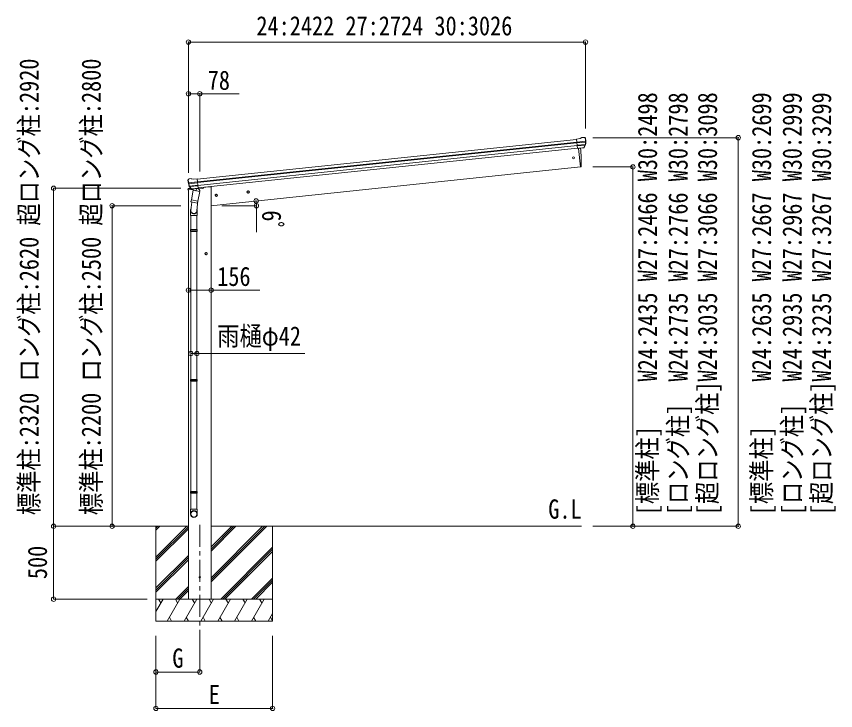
# Model space of a CAD drawing. Units: millimetres, scale not verified. Extents: x -23110 to 2444, y -5820 to 5820.
# Drawn here: x -23110 to -17492, y -4136 to 628 of the extents above; entities that cross this region are included whole.
import ezdxf
from ezdxf.enums import TextEntityAlignment as Align

# ---------------------------------------------------------------- set-up
doc = ezdxf.new("R2010")
doc.units = ezdxf.units.MM
doc.header["$LTSCALE"] = 30
doc.header["$PDMODE"] = 32
doc.header["$PDSIZE"] = 30
doc.linetypes.add('CHAIN1', pattern=[8, 5, -1, 1, -1])
for name, color, linetype, lineweight in [('0-0_0', 7, 'Continuous', 9), ('0-1_本体', 5, 'CHAIN1', 9), ('0-3_ELV2', 4, 'Continuous', 9), ('0-6_OTH_LINE', 6, 'Continuous', 9), ('0-9_OUTLINE', 7, 'Continuous', 9)]:
    doc.layers.add(name, color=color, linetype=linetype, lineweight=lineweight)
doc.layers.add('0-7_SHAPE', color=7, linetype='Continuous')
doc.styles.add('ＭＳ ゴシック', font='')
doc.styles.get('ＭＳ ゴシック').set_extended_font_data('MS Gothic')

msp = doc.modelspace()

# ---------------------------------------------------------------- linework, layer by layer
at = {"layer": '0-0_0'}
for p, q in [((-22382.05, -2871.4), (-21930.91, -2871.4)), ((-22153.16, -3082.63), (-21941.93, -2871.4)), ((-22153.16, -2898.78), (-22125.78, -2871.4)), ((-22153.16, -2884.64), (-22139.92, -2871.4)), ((-22153.16, -3096.77), (-21930.91, -2874.52)), ((-22153.16, -3110.91), (-21930.91, -2888.67)), ((-21775.41, -2871.4), (-19235.46, -2871.4)), ((-21775.41, -3253.66), (-21393.15, -2871.4)), ((-21775.41, -3225.38), (-21421.43, -2871.4)), ((-21775.41, -3239.52), (-21407.29, -2871.4)), ((-21775.41, -3041.53), (-21605.28, -2871.4)), ((-21775.41, -3027.39), (-21619.42, -2871.4)), ((-21775.41, -3013.25), (-21633.56, -2871.4)), ((-21353.16, -2871.4), (-21353.16, -3521.4)), ((-21709.3, -3371.4), (-21353.16, -3015.26)), ((-21695.16, -3371.4), (-21353.16, -3029.4)), ((-22153.16, -3294.76), (-21930.91, -3072.51)), ((-22153.16, -3308.9), (-21930.91, -3086.65)), ((-21681.02, -3371.4), (-21353.16, -3043.55)), ((-22153.16, -3323.05), (-21930.91, -3100.8)), ((-21497.17, -3371.4), (-21353.16, -3227.39)), ((-21483.03, -3371.4), (-21353.16, -3241.54)), ((-21468.88, -3371.4), (-21353.16, -3255.68)), ((-22017.67, -3371.4), (-21930.91, -3284.64)), ((-22003.53, -3371.4), (-21930.91, -3298.79)), ((-21989.38, -3371.4), (-21930.91, -3312.93)), ((-21353.16, -3371.4), (-22153.16, -3371.4)), ((-22153.16, -3455.23), (-22104.76, -3371.4)), ((-22119.76, -3397.38), (-22134.76, -3371.4)), ((-22075.89, -3521.4), (-21989.29, -3371.4)), ((-22004.29, -3397.38), (-22019.29, -3371.4)), ((-21960.42, -3521.4), (-21873.82, -3371.4)), ((-21888.82, -3397.38), (-21903.82, -3371.4)), ((-21844.95, -3521.4), (-21758.35, -3371.4)), ((-21773.35, -3397.38), (-21788.35, -3371.4)), ((-21729.48, -3521.4), (-21642.88, -3371.4)), ((-21657.88, -3397.38), (-21672.88, -3371.4)), ((-21614.01, -3521.4), (-21527.41, -3371.4)), ((-21557.41, -3371.4), (-21542.41, -3397.38)), ((-21498.54, -3521.4), (-21411.94, -3371.4)), ((-21426.94, -3397.38), (-21441.94, -3371.4)), ((-21383.07, -3521.4), (-21353.16, -3469.59)), ((-22060.89, -3495.42), (-22045.9, -3521.4)), ((-21945.42, -3495.42), (-21930.42, -3521.4)), ((-21829.95, -3495.42), (-21814.95, -3521.4)), ((-21714.48, -3495.42), (-21699.48, -3521.4)), ((-21599.01, -3495.42), (-21584.02, -3521.4)), ((-21483.54, -3495.42), (-21468.54, -3521.4)), ((-21368.07, -3495.42), (-21353.16, -3521.25))]:
    msp.add_line(p, q, dxfattribs=at)
msp.add_lwpolyline([(-22153.16, -2871.4), (-22153.16, -3521.4), (-21353.16, -3521.4)], dxfattribs=at)
at = {"layer": '0-1_本体'}
msp.add_line((-21853.16, -2862.41), (-21853.16, -3621.62), dxfattribs=at)
at = {"layer": '0-3_ELV2'}
for p, q in [((-21871, -489.4), (-19269.25, -215.94)), ((-19242.94, -211.16), (-19269.46, -213.95)), ((-19262.68, -278.5), (-19269.46, -213.95)), ((-19242.94, -211.16), (-19231.34, -204.19)), ((-19230.11, -203.78), (-19216.62, -202.37)), ((-19212.96, -203.45), (-19212.96, -203.45)), ((-19212.96, -203.45), (-19207.78, -207.65)), ((-19206.39, -211.35), (-19206.7, -209.5)), ((-21869.02, -508.29), (-19267.27, -234.84)), ((-21868.59, -512.47), (-19266.83, -239.02)), ((-21866.49, -532.33), (-19264.74, -258.88)), ((-19262.98, -275.61), (-21864.73, -549.07)), ((-19267.3, -234.48), (-19207.56, -228.2)), ((-19207.09, -234.07), (-19266.69, -240.34)), ((-19207.92, -250.83), (-19264.96, -256.82)), ((-19209.31, -255.49), (-19264.49, -261.29)), ((-19219.32, -273.72), (-19262.7, -278.28)), ((-19262.68, -278.5), (-19252.73, -277.46)), ((-19255.79, -277.78), (-19242.41, -405.17)), ((-19252.73, -277.46), (-19252.46, -277.52)), ((-19252.46, -277.52), (-19227.13, -274.86)), ((-19227.13, -274.86), (-19226.87, -274.74)), ((-19226.87, -274.74), (-19219.18, -273.93)), ((-19217.87, -272.07), (-19208.42, -253.76)), ((-19216.82, -272.49), (-19206.7, -254.23)), ((-19242.41, -405.17), (-21775.91, -671.45)), ((-19242.41, -405.17), (-19240.35, -404.88)), ((-21933.45, -497.97), (-21933.53, -496.1)), ((-21932.16, -493.2), (-21932.86, -494.07)), ((-21928.66, -488.89), (-21932.16, -493.2)), ((-21928.66, -488.89), (-21928.66, -488.88)), ((-21925.3, -487.06), (-21925.3, -487.06)), ((-21897.73, -490.19), (-21871.21, -487.41)), ((-21864.43, -551.96), (-21871.21, -487.41)), ((-21933.16, -556.56), (-21934.06, -563.39)), ((-21934.06, -563.39), (-21900.33, -559.85)), ((-21913.65, -552.2), (-21930.5, -553.97)), ((-21869.05, -507.94), (-21928.79, -514.22)), ((-21928.04, -520.06), (-21868.44, -513.79)), ((-21910.53, -555.61), (-21924.23, -539.86)), ((-21923.74, -536.27), (-21866.7, -530.28)), ((-21909.59, -554.98), (-21922.64, -539.04)), ((-21921.41, -540.54), (-21866.24, -534.74)), ((-21900.23, -555.72), (-21907.92, -556.53)), ((-21907.83, -556.29), (-21864.45, -551.73)), ((-21907.08, -556.53), (-21905.51, -556.37)), ((-21905.51, -556.37), (-21867.97, -552.42)), ((-21899.96, -555.79), (-21900.23, -555.72)), ((-21874.62, -553.12), (-21899.96, -555.79)), ((-21874.37, -553.01), (-21874.62, -553.12)), ((-21864.43, -551.96), (-21874.37, -553.01)), ((-21867.97, -552.42), (-21866.41, -552.26)), ((-21860.31, -555.64), (-21831.04, -552.57)), ((-21826.18, -545.02), (-21826.61, -548.25)), ((-21775.41, -3371.4), (-21775.41, -542.4)), ((-21930.91, -3371.4), (-21930.91, -563.06)), ((-21739.98, -592.76), (-21746.05, -597.17)), ((-21746.05, -597.17), (-21745.27, -604.64)), ((-21745.27, -604.64), (-21738.41, -607.69)), ((-21733.12, -595.81), (-21739.98, -592.76)), ((-21521.18, -569.77), (-21527.26, -574.18)), ((-21527.26, -574.18), (-21526.47, -581.64)), ((-21526.47, -581.64), (-21519.61, -584.69)), ((-21514.33, -572.82), (-21521.18, -569.77)), ((-21809.41, -993.45), (-21815.91, -997.2)), ((-21815.91, -997.2), (-21815.91, -1004.71)), ((-21815.91, -1004.71), (-21809.41, -1008.46)), ((-21802.91, -997.2), (-21809.41, -993.45))]:
    msp.add_line(p, q, dxfattribs=at)
for points in [[(-21911.82, -485.64), (-21911.82, -485.64), (-21925.3, -487.06)], [(-21897.73, -490.19), (-21910.53, -485.79), (-21910.53, -485.79)], [(-21775.41, -542.4), (-21795.41, -542.4), (-21826.26, -545.64)], [(-21738.41, -607.69), (-21732.34, -603.28), (-21733.12, -595.81)], [(-21519.61, -584.69), (-21513.54, -580.28), (-21514.33, -572.82)], [(-21809.41, -1008.46), (-21802.91, -1004.71), (-21802.91, -997.2)]]:
    msp.add_lwpolyline(points, dxfattribs=at)
for centre, radius in [((-19289.2, -342.62), 6.5), ((-21739.19, -600.23), 8.5), ((-21739.19, -600.23), 7.7), ((-21739.19, -600.23), 6.5), ((-21520.4, -577.23), 8.5), ((-21520.4, -577.23), 7.7), ((-21520.4, -577.23), 6.5), ((-21809.41, -1000.95), 8.5), ((-21809.41, -1000.95), 7.7), ((-21809.41, -1000.95), 6.5), ((-21853.16, -3221.4), 4.5)]:
    msp.add_circle(centre, radius, dxfattribs=at)
for centre, radius, start, end in [((-19229.8, -206.77), 3, 96.02369, 120.97631), ((-19216.1, -207.34), 5, 51.04426, 95.95574), ((-19399.94, -233), 192.44, 1.4271, 6.57578), ((-19407.28, -232.46), 202, 354.13916, 6), ((-20137.01, -364.96), 900, 357.63919, 5.64987), ((-19219.44, -271.04), 2.99, 285.2717, 331.00739), ((-19211.09, -252.39), 3, 332.69111, 354.20009), ((-19407.28, -232.46), 200.2, 354.20009, 359.53883), ((-19162.29, -226.09), 45.32, 182.67122, 185.64518), ((-19206.9, -235.41), 1.35, 95.1605, 97.91927), ((-19204.29, -233.85), 2.74, 179.02151, 184.43412), ((-19209.32, -252.78), 3, 331, 354.13916), ((-19240.77, -401.91), 3, 278, 357.63919), ((-21732.55, -476.86), 202, 186, 197.86084), ((-21739.62, -478.91), 192.44, 185.42422, 190.5729), ((-21924.78, -492.03), 5, 96.04426, 140.95574), ((-21911.5, -488.63), 3, 71.02369, 95.97631), ((-21930.18, -556.95), 3, 96, 172.5), ((-21973.51, -521.56), 45.32, 6.35482, 9.32878), ((-21930.82, -520.42), 2.74, 7.56588, 12.97849), ((-21927.94, -521.4), 1.35, 94.08073, 96.8395), ((-21732.55, -476.86), 200.2, 192.46117, 197.79991), ((-21921.96, -537.89), 3, 197.86084, 221), ((-21920.32, -537.14), 3, 197.79991, 219.30889), ((-21908.27, -553.65), 2.99, 220.99261, 266.7283), ((-21907.13, -556.04), 0.5, 240.73754, 276), ((-21866.46, -551.76), 0.5, 276, 311.26246), ((-21831.56, -547.59), 5, 276, 352.5)]:
    msp.add_arc(centre, radius, start, end, dxfattribs=at)
for centre, major_axis, ratio, start_param, end_param in [((-19208.65, -210.95), (-0.87, 5.91), 0.020485, 0.671432, 1.5691306), ((-19214.04, -206.43), (5.88, -1.31), 0.24881, 0.460585, 0.4641038), ((-19209.66, -209.98), (-2.34, 1.9), 0.995767, 3.9859716, 4.712389), ((-19219.64, -270.74), (-0.11, 3), 0.642905, 3.2459383, 4.203928), ((-19219.5, -270.95), (1.66, -2.51), 0.997631, 5.8041905, 5.8929484), ((-19219.57, -270.84), (3.53, -2.11), 0.650902, 5.2561448, 5.3289554), ((-19217.2, -270.49), (1.08, 3.13), 0.040856, 2.1135035, 2.1416249), ((-19404.98, -254.41), (-20.92, 199.05), 0.994373, 4.7113789, 4.7277536), ((-21930.53, -495.95), (1.9, 2.34), 0.995767, 1.5707963, 2.2972137), ((-21926.98, -491.57), (-5.48, -2.51), 0.24881, 5.8190815, 5.8226003), ((-21931.32, -497.11), (-0.38, 5.97), 0.020485, 4.7140547, 5.6117533), ((-21730.25, -498.8), (-20.92, 199.05), 0.994373, 4.7113789, 4.7277536), ((-21730.25, -498.8), (-20.92, 199.05), 0.994373, 1.5554317, 1.5718064), ((-21910.57, -553.57), (-1.71, 2.84), 0.040856, 4.1415604, 4.1696818), ((-21908.14, -553.32), (-0.51, 2.96), 0.642905, 2.0792573, 3.037247), ((-21908.18, -553.42), (-3.02, -2.79), 0.650902, 0.9542299, 1.0270405), ((-21908.23, -553.54), (-1.1, -2.8), 0.997631, 0.3902369, 0.4789948)]:
    msp.add_ellipse(centre, major_axis=major_axis, ratio=ratio, start_param=start_param, end_param=end_param, dxfattribs=at)
at = {"layer": '0-6_OTH_LINE'}
for p, q in [((-21930.91, 451.92), (-21930.91, -445.42)), ((-21930.91, 451.92), (-19207.36, 451.92)), ((-19207.36, 451.92), (-19207.36, -141.53)), ((-21930.91, 96.65), (-21930.91, -141.53)), ((-21853.16, 96.65), (-21930.91, 96.65)), ((-21853.16, 96.65), (-21853.16, -437.25)), ((-21582.54, 96.65), (-21853.16, 96.65)), ((-18159.48, -204.35), (-19156.53, -204.35)), ((-18159.48, -204.35), (-18159.48, -2871.4)), ((-18881.69, -405.17), (-19156.53, -405.17)), ((-18881.69, -405.17), (-18881.69, -2871.4)), ((-22854.86, -551.91), (-21981.41, -551.91)), ((-22854.86, -2871.4), (-22854.86, -551.91)), ((-22454.16, -671.4), (-21981.41, -671.4)), ((-22454.16, -2871.4), (-22454.16, -671.4)), ((-21775.41, -1250.95), (-21930.91, -1250.95)), ((-21871.75, -1686.24), (-21913.75, -1686.24)), ((-22854.86, -2871.4), (-22212.77, -2871.4)), ((-22854.86, -3371.4), (-22854.86, -2871.4)), ((-22454.16, -2871.4), (-22212.77, -2871.4)), ((-18881.69, -2871.4), (-19156.53, -2871.4)), ((-18159.48, -2871.4), (-19156.53, -2871.4)), ((-22854.86, -3371.4), (-22212.77, -3371.4)), ((-22153.16, -4121.4), (-22153.16, -3622.4)), ((-22153.16, -3871.4), (-22153.16, -3622.4)), ((-21853.16, -3871.4), (-21853.16, -3622.4)), ((-21353.16, -4121.4), (-21353.16, -3622.4)), ((-22153.16, -3871.4), (-21853.16, -3871.4)), ((-22153.16, -4121.4), (-21353.16, -4121.4))]:
    msp.add_line(p, q, dxfattribs=at)
at = {"layer": '0-6_OTH_LINE', "lineweight": 18}
for p, q in [((-21463.76, -671.45), (-21701.55, -671.45)), ((-21463.76, -671.45), (-21463.76, -852.95)), ((-21775.41, -1250.95), (-21439.82, -1250.95)), ((-21871.75, -1686.24), (-21132.51, -1686.24))]:
    msp.add_line(p, q, dxfattribs=at)
at = {"layer": '0-6_OTH_LINE'}
msp.add_arc((-21701.55, -671.45), 237.79, 0, 7.8733, dxfattribs=at)
for p in [(-21930.91, 451.92), (-19207.36, 451.92), (-21930.91, 96.65), (-21853.16, 96.65), (-18159.48, -204.35), (-18881.69, -405.17), (-22854.86, -551.91), (-22454.16, -671.4), (-21466, -638.88), (-21463.76, -671.45), (-21930.91, -1250.95), (-21775.41, -1250.95), (-21913.75, -1686.24), (-21871.75, -1686.24), (-22854.86, -2871.4), (-22454.16, -2871.4), (-18881.69, -2871.4), (-18159.48, -2871.4), (-22854.86, -3371.4), (-22153.16, -3871.4), (-21853.16, -3871.4), (-22153.16, -4121.4), (-21353.16, -4121.4)]:
    msp.add_point(p, dxfattribs=at)
at = {"layer": '0-9_OUTLINE'}
for p, q in [((-21907.08, -556.53), (-21866.41, -552.26)), ((-21903.72, -556.84), (-21903.87, -557.56)), ((-21903.25, -558.69), (-21878.5, -568.44)), ((-21874.11, -553.46), (-21877.03, -567.81)), ((-21864.59, -550.38), (-21863.66, -550.57)), ((-21863.66, -550.57), (-21852.46, -567.49)), ((-21897.09, -564.9), (-21910.45, -630.55)), ((-21852.21, -574.03), (-21897.09, -564.9)), ((-21894.92, -561.98), (-21895.57, -565.21)), ((-21865.57, -639.68), (-21852.21, -574.03)), ((-21852.46, -567.49), (-21853.73, -573.72)), ((-21908.04, -645.84), (-21913.6, -701.56)), ((-21912.93, -642.8), (-21910.44, -630.56)), ((-21912.72, -644.2), (-21912.72, -644.2)), ((-21911.38, -645.16), (-21870.42, -653.49)), ((-21865.57, -639.68), (-21910.45, -630.55)), ((-21865.14, -637.55), (-21871.79, -705.29)), ((-21865.58, -639.68), (-21868.12, -652.15)), ((-21915.75, -738.72), (-21915.75, -704.37)), ((-21869.75, -704.07), (-21869.75, -738.72)), ((-21869.75, -738.72), (-21915.75, -738.72)), ((-21913.75, -738.72), (-21913.75, -835.47)), ((-21871.75, -738.72), (-21871.75, -835.47)), ((-21915.75, -837.47), (-21914.75, -835.47)), ((-21869.75, -837.47), (-21915.75, -837.47)), ((-21870.75, -835.47), (-21914.75, -835.47)), ((-21869.75, -837.47), (-21870.75, -835.47)), ((-21869.75, -837.47), (-21869.75, -845.47)), ((-21869.75, -845.47), (-21915.75, -845.47)), ((-21870.75, -847.47), (-21914.75, -847.47)), ((-21913.75, -847.47), (-21913.75, -1864.16)), ((-21871.75, -847.47), (-21871.75, -1864.16)), ((-21869.75, -845.47), (-21870.75, -847.47)), ((-21915.75, -1866.16), (-21914.75, -1864.16)), ((-21869.75, -1866.16), (-21915.75, -1866.16)), ((-21869.75, -1874.16), (-21915.75, -1874.16)), ((-21870.75, -1864.16), (-21914.75, -1864.16)), ((-21870.75, -1876.16), (-21914.75, -1876.16)), ((-21913.75, -1876.16), (-21913.75, -2631.84)), ((-21871.75, -1876.16), (-21871.75, -2631.84)), ((-21869.75, -1866.16), (-21870.75, -1864.16)), ((-21869.75, -1874.16), (-21870.75, -1876.16)), ((-21869.75, -1866.16), (-21869.75, -1874.16)), ((-21915.75, -2633.84), (-21914.75, -2631.84)), ((-21869.75, -2633.84), (-21915.75, -2633.84)), ((-21870.75, -2631.84), (-21914.75, -2631.84)), ((-21869.75, -2633.84), (-21870.75, -2631.84)), ((-21869.75, -2633.84), (-21869.75, -2641.84)), ((-21869.75, -2641.84), (-21915.75, -2641.84)), ((-21870.75, -2643.84), (-21914.75, -2643.84)), ((-21913.75, -2643.84), (-21913.75, -2753.84)), ((-21871.75, -2643.84), (-21871.75, -2753.84)), ((-21869.75, -2641.84), (-21870.75, -2643.84)), ((-21915.75, -2787.99), (-21915.75, -2753.84)), ((-21869.75, -2753.84), (-21915.75, -2753.84)), ((-21869.75, -2787.99), (-21869.75, -2753.84))]:
    msp.add_line(p, q, dxfattribs=at)
for points in [[(-21915.75, -837.47), (-21915.75, -845.47), (-21914.75, -847.47)], [(-21915.75, -1866.16), (-21915.75, -1874.16), (-21914.75, -1876.16)], [(-21915.75, -2633.84), (-21915.75, -2641.84), (-21914.75, -2643.84)]]:
    msp.add_lwpolyline(points, dxfattribs=at)
for centre, radius, start, end in [((-21907.13, -556.04), 0.5, 240.73754, 276), ((-21904.21, -556.74), 0.5, 348.5, 96), ((-21902.89, -557.76), 1, 168.5, 248.5), ((-21873.53, -553.62), 0.604, 93.09842, 164.70595), ((-21866.46, -551.76), 0.5, 276, 311.26246), ((-21878.02, -567.53), 1.03, 242.53897, 344.46569), ((-21911.03, -643.23), 1.95, 167.54017, 209.97766), ((-21910.98, -643.2), 2, 209.90962, 258.5), ((-21870.02, -651.53), 2, 258.5, 341.96843), ((-21885.75, -704.37), 30, 177.45142, 180)]:
    msp.add_arc(centre, radius, start, end, dxfattribs=at)
for centre, major_axis, ratio, start_param, end_param in [((-21892.75, -704.07), (23, 0), 0.996195, 2.621936, 6.6074797), ((-21892.75, -704.07), (21, 0), 0.996195, 3.0215498, 6.2247991), ((-21892.75, -2786.24), (-23, 0), 0.996195, 3.1415927, 6.2831853), ((-21892.75, -2787.99), (-23, 0), 0.996195, 3.1415927, 6.2831853), ((-21892.75, -2787.99), (0, -23.43), 0.981806, 4.712389, 7.8539816)]:
    msp.add_ellipse(centre, major_axis=major_axis, ratio=ratio, start_param=start_param, end_param=end_param, dxfattribs=at)
msp.add_ellipse((-21892.75, -2787.99), major_axis=(21, 0), ratio=0.996195, dxfattribs=at)

# ---------------------------------------------------------------- texts
at = {"layer": '0-6_OTH_LINE', "color": 7, "style": 'ＭＳ ゴシック', "width": 0.85}
for s, p in [('24:2422 27:2724 30:3026', (-21464.46, 457.92)), ('78', (-21798.13, 84.38)), ('156', (-21733.3, -1261.72)), ('雨樋φ42', (-21733.3, -1671.07)), ('G', (-22040.66, -3881.4)), ('E', (-21790.66, -4131.4))]:
    msp.add_text(s, height=132, dxfattribs=at).set_placement(p, align=Align.BOTTOM_LEFT)
for s, rotation, p in [('標準柱:2320 ロング柱:2620 超ロング柱:2920', 90, (-22918.58, -2795.35)), ('標準柱:2200 ロング柱:2500 超ロング柱:2800', 90, (-22492.04, -2795.35)), ('[標準柱]\u3000\u3000W24:2435 W27:2466 W30:2498', 90, (-18676.81, -2795.35)), ('[ロング柱]  W24:2735 W27:2766 W30:2798', 90, (-18467.39, -2795.35)), ('[超ロング柱]W24:3035 W27:3066 W30:3098', 90, (-18265.48, -2795.35)), ('[標準柱]\u3000\u3000W24:2635 W27:2667 W30:2699', 90, (-17894.37, -2795.35)), ('[ロング柱]  W24:2935 W27:2967 W30:2999', 90, (-17684.96, -2795.35)), ('[超ロング柱]W24:3235 W27:3267 W30:3299', 90, (-17483.05, -2795.35)), ('6ﾟ', 270, (-21464.21, -702.98)), ('500', 90, (-22860.86, -3233.9))]:
    msp.add_text(s, height=132, rotation=rotation, dxfattribs=at).set_placement(p, align=Align.BOTTOM_LEFT)
at = {"layer": '0-7_SHAPE', "style": 'ＭＳ ゴシック', "width": 0.85}
msp.add_text('G.L', height=132, dxfattribs=at).set_placement((-19462.42, -2858.6), align=Align.BOTTOM_LEFT)

doc.saveas('drawing.dxf')
